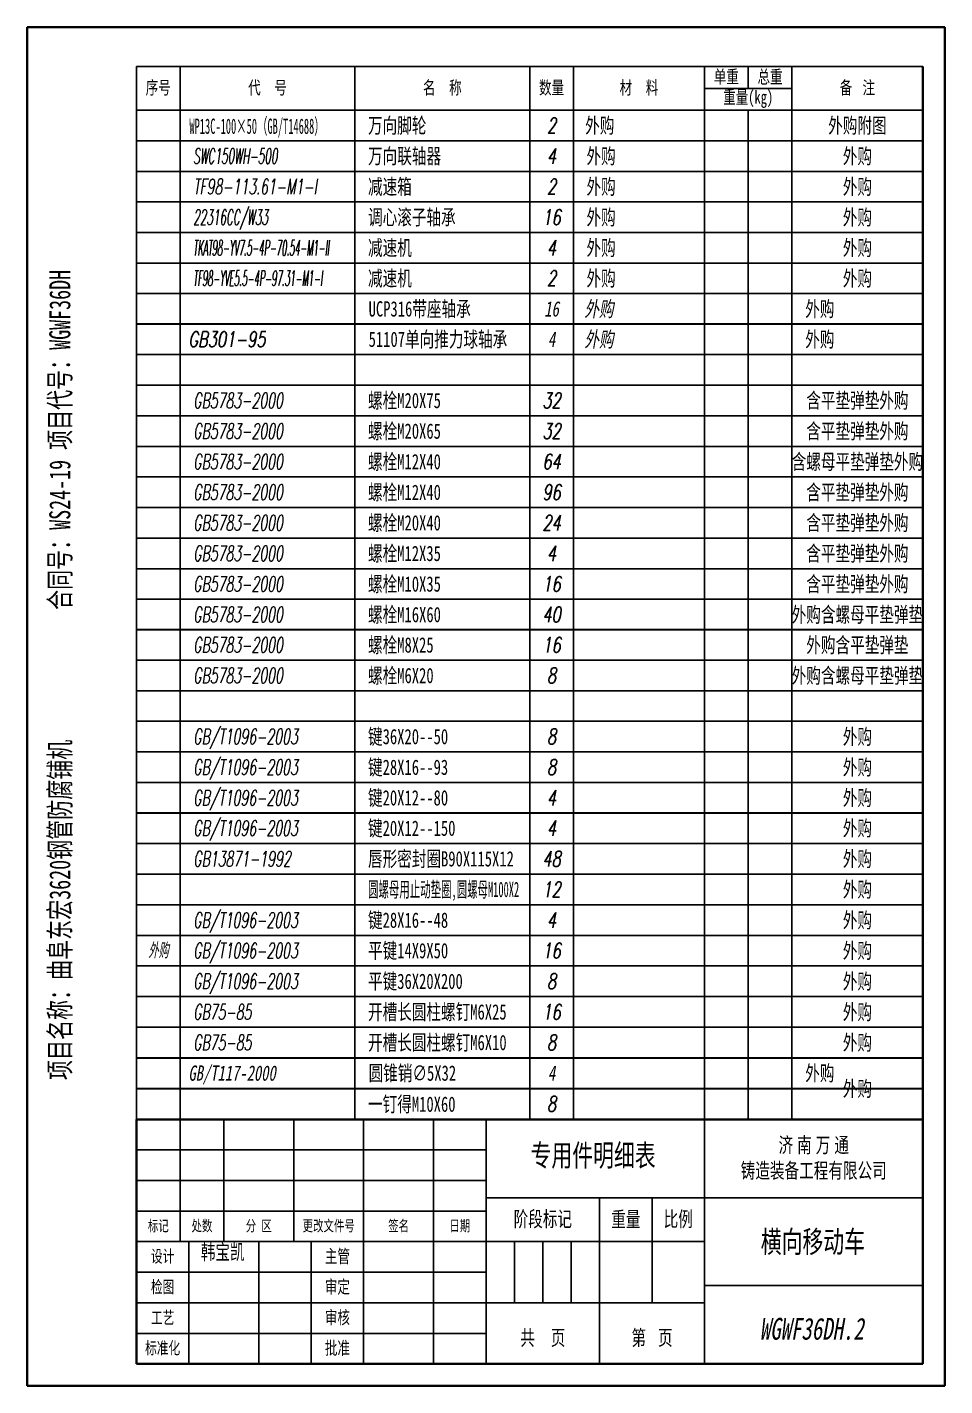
# Model space of a CAD drawing. Header units: millimetres. Extents: x 41246 to 169465, y -141938 to 36614.
# Drawn here: x 164215 to 169465, y -141938 to -134163 of the extents above; entities that cross this region are included whole.
import ezdxf
from ezdxf.enums import TextEntityAlignment as Align

# ---------------------------------------------------------------- set-up
doc = ezdxf.new("R2010")
doc.units = ezdxf.units.MM
for name, color, linetype, lineweight in [('$TD_AUDIT_GENERATED_(2C4)', 7, 'Continuous', 40), ('S', 7, 'Continuous', 35), ('T', 3, 'Continuous', 20)]:
    doc.layers.add(name, color=color, linetype=linetype, lineweight=lineweight)
for name, color, linetype in [('$TD_AUDIT_GENERATED_(2C5)', 4, 'Continuous'), ('$TD_AUDIT_GENERATED_(2C6)', 3, 'Continuous'), ('$TD_AUDIT_GENERATED_(800E)', 3, 'Continuous')]:
    doc.layers.add(name, color=color, linetype=linetype)
doc.styles.add('$TD_AUDIT_GENERATED_(2C7)', font='italic.shx', dxfattribs={"width": 0.7, "bigfont": 'AllInOneBig.shx'})
doc.styles.add('$TD_AUDIT_GENERATED_(2C8)', font='', dxfattribs={"width": 0.7})
doc.styles.get('$TD_AUDIT_GENERATED_(2C8)').set_extended_font_data('SimSun')

# ---------------------------------------------------------------- blocks, each defined once
blk = doc.blocks.new('$TD_AUDIT_GENERATED_(327CF)')
for p, q in [((0, 10), (180, 10)), ((0, 10), (0, 0)), ((10, 10), (10, 0)), ((50, 0), (50, 10)), ((90, 0), (90, 10)), ((100, 0), (100, 10)), ((130, 0), (130, 10)), ((140, 5), (140, 10)), ((150, 0), (150, 10)), ((180, 10), (180, 0)), ((130, 5), (150, 5)), ((0, 0), (180, 0))]:
    blk.add_line(p, q)
at = {"char_height": 3, "attachment_point": 5, "style": '$TD_AUDIT_GENERATED_(2C8)'}
for s, insert in [('{\\f\uffbfﾬￌﾣﾤ_GB2312|b0|i0|c134|p49;单重}', (135, 7.5)), ('{\\f\uffbfﾬￌﾣﾤ_GB2312|b0|i0|c134|p49;总重}', (145, 7.5)), ('{\\f\uffbfﾬￌﾣﾤ_GB2312|b0|i0|c134|p49;序号}', (5, 5)), ('{\\f\uffbfﾬￌﾣﾤ_GB2312|b0|i0|c134|p49;代    号}', (30, 5)), ('{\\f\uffbfﾬￌﾣﾤ_GB2312|b0|i0|c134|p49;名    称}', (70, 5)), ('{\\f\uffbfﾬￌﾣﾤ_GB2312|b0|i0|c134|p49;数量}', (95, 5)), ('{\\f\uffbfﾬￌﾣﾤ_GB2312|b0|i0|c134|p49;材    料}', (115, 5)), ('{\\f\uffbfﾬￌﾣﾤ_GB2312|b0|i0|c134|p49;备   注}', (165, 5)), ('{\\f\uffbfﾬￌﾣﾤ_GB2312|b0|i0|c134|p49;重量}(kg)', (140, 2.5))]:
    blk.add_mtext(s, dxfattribs=dict(at, insert=insert))
blk = doc.blocks.new('$TD_AUDIT_GENERATED_(27F)')
at = {"layer": '$TD_AUDIT_GENERATED_(2C4)'}
for p, q in [((0, 56), (-180, 56)), ((-180, 56), (-180, 0))]:
    blk.add_line(p, q, dxfattribs=at)
at = {"layer": '$TD_AUDIT_GENERATED_(2C5)'}
for p, q in [((-170, 56), (-170, 28)), ((-160, 56), (-160, 28)), ((-144, 56), (-144, 28)), ((-128, 56), (-128, 0)), ((-112, 0), (-112, 56)), ((-100, 56), (-100, 0)), ((-50, 0), (-50, 56)), ((-180, 49), (-100, 49)), ((-180, 42), (-100, 42)), ((-100, 38), (-50, 38)), ((-74, 38), (-74, 0)), ((-62, 38), (-62, 14)), ((-50, 38), (0, 38)), ((-180, 35), (-100, 35)), ((-180, 28), (-100, 28)), ((-168, 0), (-168, 28)), ((-152, 28), (-152, 0)), ((-140, 0), (-140, 28)), ((-50, 28), (-100, 28)), ((-93.5, 28), (-93.5, 14)), ((-87, 28), (-87, 14)), ((-80.5, 28), (-80.5, 14)), ((-180, 21), (-100, 21)), ((0, 18), (-50, 18)), ((-180, 14), (-100, 14)), ((-50, 14), (-100, 14)), ((-180, 7), (-100, 7)), ((-50, 0), (-50, 9))]:
    blk.add_line(p, q, dxfattribs=at)
at = {"layer": '$TD_AUDIT_GENERATED_(2C5)', "attachment_point": 5, "style": '$TD_AUDIT_GENERATED_(2C8)'}
for s, insert, char_height, width in [('{\\f\uffbfﾬￌﾣﾤ_GB2312|b0|i0|c134|p49;济 南 万 通\\P铸造装备工程有限公司}', (-25, 47), 3.5, 50), ('{\\f\uffbfﾬￌﾣﾤ_GB2312|b0|i0|c134|p49;阶段标记}', (-87, 33), 3.5, 26), ('{\\f\uffbfﾬￌﾣﾤ_GB2312|b0|i0|c134|p49;重量}', (-68, 33), 3.5, 12), ('比例', (-56, 33), 3.5, 12), ('{\\f\uffbfﾬￌﾣﾤ_GB2312|b0|i0|c134|p49;标记}', (-175, 31.5), 2.5, 15), ('处数', (-165, 31.5), 2.5, 15), ('分 区', (-152, 31.5), 2.5, 15), ('{\\f\uffbfﾬￌﾣﾤ_GB2312|b0|i0|c134|p49;签名}', (-120, 31.5), 2.5, 15), ('{\\f\uffbfﾬￌﾣﾤ_GB2312|b0|i0|c134|p49;日期}', (-106, 31.5), 2.5, 15), ('{\\f\uffbfﾬￌﾣﾤ_GB2312|b0|i0|c134|p49;设计}', (-174, 24.5), 2.8, 10), ('{\\f\uffbfﾬￌﾣﾤ_GB2312|b0|i0|c134|p49;主管}', (-134, 24.5), 3, 10), ('{\\f\uffbfﾬￌﾣﾤ_GB2312|b0|i0|c134|p49;检图}', (-174, 17.5), 2.8, 10), ('{\\f\uffbfﾬￌﾣﾤ_GB2312|b0|i0|c134|p49;审定}', (-134, 17.5), 3, 10), ('{\\f\uffbfﾬￌﾣﾤ_GB2312|b0|i0|c134|p49;审核}', (-134, 10.5), 3, 10), ('{\\f\uffbfﾬￌﾣﾤ_GB2312|b0|i0|c134|p49;工艺}', (-174, 10.5), 2.8, 10), ('{\\f\uffbfﾬￌﾣﾤ_GB2312|b0|i0|c134|p49;共    页}', (-87, 5.82), 3.5, 26), ('{\\f\uffbfﾬￌﾣﾤ_GB2312|b0|i0|c134|p49;第   页}', (-62, 5.82), 3.5, 24), ('{\\fￋￎￌﾣﾤ|b0|i0|c134|p2;标准化}', (-174, 3.5), 2.8, 10), ('{\\f\uffbfﾬￌﾣﾤ_GB2312|b0|i0|c134|p49;批准}', (-134, 3.5), 3, 10)]:
    blk.add_mtext(s, dxfattribs=dict(at, insert=insert, char_height=char_height, width=width))
at = {"layer": '$TD_AUDIT_GENERATED_(2C5)', "insert": (-136, 31.5), "char_height": 2.5, "width": 15, "attachment_point": 5, "line_spacing_factor": 0.8, "style": '$TD_AUDIT_GENERATED_(2C8)'}
blk.add_mtext('{\\fￋￎￌﾣﾤ|b0|i0|c134|p2;更改文件号}', dxfattribs=at)
at = {"layer": '$TD_AUDIT_GENERATED_(2C5)', "style": '$TD_AUDIT_GENERATED_(2C8)', "width": 0.8, "flags": 8}
for tag, height, p in [('Q', 5, (-75.13, 47.19)), ('名称', 5, (-25.19, 28)), ('姓名', 3, (-159.93, 24.36)), ('DATA', 3, (-146.06, 24.09)), ('KG', 3.5, (-68.19, 21.34)), ('Y', 3.5, (-55.74, 20.78)), ('姓名', 3, (-159.93, 17.36)), ('DATA', 3, (-146.06, 17.09)), ('姓名', 3, (-119.93, 10.36)), ('DATA', 3, (-106.06, 10.09)), ('N', 7, (-25.47, 8.06)), ('Z', 3.5, (-87.28, 5.59)), ('X', 3.5, (-62.27, 5.8)), ('姓名', 3, (-119.93, 3.36)), ('DATA', 3, (-106.06, 3.09))]:
    blk.add_attdef(tag, text='', height=height, dxfattribs=at).set_placement(p, align=Align.MIDDLE_CENTER)
at = {"insert": (-165.27, 27.41), "char_height": 3.5, "width": 10.6759, "attachment_point": 1, "style": '$TD_AUDIT_GENERATED_(2C8)'}
blk.add_mtext('韩宝凯', dxfattribs=at)
blk = doc.blocks.new('$TD_AUDIT_GENERATED_(327E7)')
for p, q in [((0, 7), (180, 7)), ((0, 0), (0, 7)), ((10, 0), (10, 7)), ((50, 0), (50, 7)), ((90, 0), (90, 7)), ((100, 0), (100, 7)), ((130, 0), (130, 7)), ((140, 0), (140, 7)), ((150, 0), (150, 7)), ((180, 0), (180, 7)), ((0, 0), (180, 0))]:
    blk.add_line(p, q)
at = {"width": 0.7, "flags": 8}
for tag, style, p in [('1', '$TD_AUDIT_GENERATED_(2C7)', (5, 3.5)), ('4', '$TD_AUDIT_GENERATED_(2C7)', (95, 3.5)), ('6', '$TD_AUDIT_GENERATED_(2C7)', (135, 3.5)), ('7', '$TD_AUDIT_GENERATED_(2C7)', (145, 3.5)), ('8', '$TD_AUDIT_GENERATED_(2C8)', (165, 3.5))]:
    blk.add_attdef(tag, text='', height=3.5, dxfattribs=dict(at, style=style)).set_placement(p, align=Align.MIDDLE_CENTER)
at = {"color": 141, "flags": 8}
for tag, style, width, p in [('2', '$TD_AUDIT_GENERATED_(2C7)', 0.6, (13, 3.5)), ('3', '$TD_AUDIT_GENERATED_(2C8)', 0.7, (53, 3.5)), ('5', '$TD_AUDIT_GENERATED_(2C7)', 0.7, (103, 3.5))]:
    blk.add_attdef(tag, text='', height=3.5, dxfattribs=dict(at, style=style, width=width)).set_placement(p, align=Align.MIDDLE_LEFT)

msp = doc.modelspace()

# ---------------------------------------------------------------- linework, layer by layer
at = {"layer": '$TD_AUDIT_GENERATED_(2C4)'}
for p, q in [((169464.7, -134162.9), (164214.7, -134162.9)), ((164214.7, -134162.9), (164214.7, -141937.9)), ((169464.7, -134162.9), (169464.7, -141937.9)), ((169464.7, -134162.9), (169464.7, -141937.9)), ((169464.7, -134162.9), (169464.7, -141937.9)), ((169339.7, -134387.9), (169339.7, -141812.9)), ((169339.7, -141812.9), (164839.7, -141812.9)), ((169464.7, -141937.9), (164214.7, -141937.9))]:
    msp.add_line(p, q, dxfattribs=at)
at = {"layer": '$TD_AUDIT_GENERATED_(2C5)'}
for p, q in [((164839.7, -138312.9), (164839.7, -138837.9)), ((164839.7, -138312.9), (164839.7, -138837.9)), ((164839.7, -139012.9), (164839.7, -139362.9)), ((164839.7, -139012.9), (164839.7, -139362.9)), ((164839.7, -139712.9), (164839.7, -140237.9)), ((164839.7, -139712.9), (164839.7, -140237.9))]:
    msp.add_line(p, q, dxfattribs=at)
at = {"layer": '$TD_AUDIT_GENERATED_(2C6)'}
for p, q in [((164839.7, -140412.9), (164839.7, -134637.9)), ((169339.7, -140237.9), (169339.7, -139712.9))]:
    msp.add_line(p, q, dxfattribs=at)
at = {"layer": 'S'}
msp.add_line((169339.7, -138312.9), (169339.7, -139362.9), dxfattribs=at)

# ---------------------------------------------------------------- block references
at = {"layer": '$TD_AUDIT_GENERATED_(2C5)', "xscale": 25, "yscale": 25, "zscale": 25}
for p in [(164839.7, -135862.5), (164839.7, -136036.4), (164839.7, -136211.4), (164839.7, -136211.4), (164839.7, -137786.1), (164839.7, -137961.1), (164839.7, -138135), (164839.7, -138135), (164839.7, -140235.7), (164839.7, -140235.7), (164839.7, -140237.2), (164839.7, -140237.2), (164839.7, -140412.2), (164839.7, -140412.2), (164839.7, -140412.5), (164839.7, -140412.5)]:
    msp.add_blockref('$TD_AUDIT_GENERATED_(327E7)', p, dxfattribs=at)
at = {"layer": '$TD_AUDIT_GENERATED_(2C5)'}
ref = msp.add_blockref('$TD_AUDIT_GENERATED_(327E7)', (164839.7, -140237.2), dxfattribs=dict(at, xscale=-24.99987543319667, yscale=24.99987543319667, zscale=24.99987543319667, rotation=180))
ref.add_attrib('3', '一钉得M10X60', dxfattribs={"layer": '0', "color": 141, "height": 87.5, "style": '$TD_AUDIT_GENERATED_(2C8)', "width": 0.7, "flags": 8}).set_placement((166164.7, -140326.1), align=Align.MIDDLE_LEFT)
ref.add_attrib('4', '8', dxfattribs={"layer": '0', "height": 87.5, "style": '$TD_AUDIT_GENERATED_(2C7)', "width": 0.7, "flags": 8}).set_placement((167214.7, -140324.7), align=Align.MIDDLE_CENTER)
ref.add_attrib('8', '外购', dxfattribs={"layer": '0', "height": 87.5, "style": '$TD_AUDIT_GENERATED_(2C8)', "width": 0.7, "flags": 8}).set_placement((168964.7, -140237.2), align=Align.MIDDLE_CENTER)
at = {"layer": '$TD_AUDIT_GENERATED_(2C6)', "xscale": 25, "yscale": 25, "zscale": 25}
msp.add_blockref('$TD_AUDIT_GENERATED_(327CF)', (164839.7, -134637.9), dxfattribs=at)
at = {"layer": '$TD_AUDIT_GENERATED_(2C6)'}
ref = msp.add_blockref('$TD_AUDIT_GENERATED_(327E7)', (164839.7, -134987.9), dxfattribs=dict(at, xscale=25, yscale=25, zscale=25))
ref.add_attrib('2', 'SWC150WH-500', dxfattribs={"layer": '0', "color": 141, "height": 87.5, "style": '$TD_AUDIT_GENERATED_(2C7)', "width": 0.5, "flags": 8}).set_placement((165164.7, -134900.4), align=Align.MIDDLE_LEFT)
ref.add_attrib('3', '万向联轴器', dxfattribs={"layer": '0', "color": 141, "height": 87.5, "style": '$TD_AUDIT_GENERATED_(2C8)', "width": 0.7, "flags": 8}).set_placement((166164.7, -134900.4), align=Align.MIDDLE_LEFT)
ref.add_attrib('4', '4', dxfattribs={"layer": '0', "height": 87.5, "style": '$TD_AUDIT_GENERATED_(2C7)', "width": 0.7, "flags": 8}).set_placement((167214.7, -134900.4), align=Align.MIDDLE_CENTER)
ref.add_attrib('5', '外购', dxfattribs={"layer": '0', "color": 141, "height": 87.5, "style": '$TD_AUDIT_GENERATED_(2C8)', "width": 0.7, "flags": 8}).set_placement((167414.7, -134900.4), align=Align.MIDDLE_LEFT)
ref.add_attrib('8', '外购', dxfattribs={"layer": '0', "height": 87.5, "style": '$TD_AUDIT_GENERATED_(2C8)', "width": 0.7, "flags": 8}).set_placement((168964.7, -134900.4), align=Align.MIDDLE_CENTER)
ref = msp.add_blockref('$TD_AUDIT_GENERATED_(327E7)', (164839.7, -135162.9), dxfattribs=dict(at, xscale=25, yscale=25, zscale=25))
ref.add_attrib('2', 'TF98-113.61-M1-I', dxfattribs={"layer": '0', "color": 141, "height": 87.5, "style": '$TD_AUDIT_GENERATED_(2C7)', "width": 0.6, "flags": 8}).set_placement((165164.7, -135075.4), align=Align.MIDDLE_LEFT)
ref.add_attrib('3', '减速箱', dxfattribs={"layer": '0', "color": 141, "height": 87.5, "style": '$TD_AUDIT_GENERATED_(2C8)', "width": 0.7, "flags": 8}).set_placement((166164.7, -135075.4), align=Align.MIDDLE_LEFT)
ref.add_attrib('4', '2', dxfattribs={"layer": '0', "height": 87.5, "style": '$TD_AUDIT_GENERATED_(2C7)', "width": 0.7, "flags": 8}).set_placement((167214.7, -135075.4), align=Align.MIDDLE_CENTER)
ref.add_attrib('5', '外购', dxfattribs={"layer": '0', "color": 141, "height": 87.5, "style": '$TD_AUDIT_GENERATED_(2C8)', "width": 0.7, "flags": 8}).set_placement((167414.7, -135075.4), align=Align.MIDDLE_LEFT)
ref.add_attrib('8', '外购', dxfattribs={"layer": '0', "height": 87.5, "style": '$TD_AUDIT_GENERATED_(2C8)', "width": 0.7, "flags": 8}).set_placement((168964.7, -135075.4), align=Align.MIDDLE_CENTER)
ref = msp.add_blockref('$TD_AUDIT_GENERATED_(327E7)', (164839.7, -135337.9), dxfattribs=dict(at, xscale=25, yscale=25, zscale=25))
ref.add_attrib('2', '22316CC/W33', dxfattribs={"layer": '0', "color": 141, "height": 87.5, "style": '$TD_AUDIT_GENERATED_(2C7)', "width": 0.5, "flags": 8}).set_placement((165164.7, -135250.4), align=Align.MIDDLE_LEFT)
ref.add_attrib('3', '调心滚子轴承', dxfattribs={"layer": '0', "color": 141, "height": 87.5, "style": '$TD_AUDIT_GENERATED_(2C8)', "width": 0.7, "flags": 8}).set_placement((166164.7, -135250.4), align=Align.MIDDLE_LEFT)
ref.add_attrib('4', '16', dxfattribs={"layer": '0', "height": 87.5, "style": '$TD_AUDIT_GENERATED_(2C7)', "width": 0.7, "flags": 8}).set_placement((167214.7, -135250.4), align=Align.MIDDLE_CENTER)
ref.add_attrib('5', '外购', dxfattribs={"layer": '0', "color": 141, "height": 87.5, "style": '$TD_AUDIT_GENERATED_(2C8)', "width": 0.7, "flags": 8}).set_placement((167414.7, -135250.4), align=Align.MIDDLE_LEFT)
ref.add_attrib('8', '外购', dxfattribs={"layer": '0', "height": 87.5, "style": '$TD_AUDIT_GENERATED_(2C8)', "width": 0.7, "flags": 8}).set_placement((168964.7, -135250.4), align=Align.MIDDLE_CENTER)
ref = msp.add_blockref('$TD_AUDIT_GENERATED_(327E7)', (164839.7, -135512.9), dxfattribs=dict(at, xscale=25, yscale=25, zscale=25))
ref.add_attrib('2', 'TKAT98-YV7.5-4P-70.54-M1-II', dxfattribs={"layer": '0', "color": 141, "height": 87.5, "style": '$TD_AUDIT_GENERATED_(2C7)', "width": 0.4, "flags": 8}).set_placement((165164.7, -135425.4), align=Align.MIDDLE_LEFT)
ref.add_attrib('3', '减速机', dxfattribs={"layer": '0', "color": 141, "height": 87.5, "style": '$TD_AUDIT_GENERATED_(2C8)', "width": 0.7, "flags": 8}).set_placement((166164.7, -135425.4), align=Align.MIDDLE_LEFT)
ref.add_attrib('4', '4', dxfattribs={"layer": '0', "height": 87.5, "style": '$TD_AUDIT_GENERATED_(2C7)', "width": 0.7, "flags": 8}).set_placement((167214.7, -135425.4), align=Align.MIDDLE_CENTER)
ref.add_attrib('5', '外购', dxfattribs={"layer": '0', "color": 141, "height": 87.5, "style": '$TD_AUDIT_GENERATED_(2C8)', "width": 0.7, "flags": 8}).set_placement((167414.7, -135425.4), align=Align.MIDDLE_LEFT)
ref.add_attrib('8', '外购', dxfattribs={"layer": '0', "height": 87.5, "style": '$TD_AUDIT_GENERATED_(2C8)', "width": 0.7, "flags": 8}).set_placement((168964.7, -135425.4), align=Align.MIDDLE_CENTER)
ref = msp.add_blockref('$TD_AUDIT_GENERATED_(327E7)', (164839.7, -135687.5), dxfattribs=dict(at, xscale=25, yscale=25, zscale=25))
ref.add_attrib('2', 'TF98-YVE5.5-4P-97.31-M1-I  ', dxfattribs={"layer": '0', "color": 141, "height": 87.5, "style": '$TD_AUDIT_GENERATED_(2C7)', "width": 0.4, "flags": 8}).set_placement((165164.7, -135600), align=Align.MIDDLE_LEFT)
ref.add_attrib('3', '减速机', dxfattribs={"layer": '0', "color": 141, "height": 87.5, "style": '$TD_AUDIT_GENERATED_(2C8)', "width": 0.7, "flags": 8}).set_placement((166164.7, -135600), align=Align.MIDDLE_LEFT)
ref.add_attrib('4', '2', dxfattribs={"layer": '0', "height": 87.5, "style": '$TD_AUDIT_GENERATED_(2C7)', "width": 0.7, "flags": 8}).set_placement((167214.7, -135600), align=Align.MIDDLE_CENTER)
ref.add_attrib('5', '外购', dxfattribs={"layer": '0', "color": 141, "height": 87.5, "style": '$TD_AUDIT_GENERATED_(2C8)', "width": 0.7, "flags": 8}).set_placement((167414.7, -135600), align=Align.MIDDLE_LEFT)
ref.add_attrib('8', '外购', dxfattribs={"layer": '0', "height": 87.5, "style": '$TD_AUDIT_GENERATED_(2C8)', "width": 0.7, "flags": 8}).set_placement((168964.7, -135600), align=Align.MIDDLE_CENTER)
at = {"layer": '$TD_AUDIT_GENERATED_(2C6)', "xscale": 25, "yscale": 25, "zscale": 25}
for p, values in [((164839.7, -136386.8), {'2': 'GB5783-2000', '3': '螺栓M20X75', '4': '32', '8': '含平垫弹垫外购'}), ((164839.7, -136561.8), {'2': 'GB5783-2000', '3': '螺栓M20X65', '4': '32', '8': '含平垫弹垫外购'}), ((164839.7, -136736.8), {'2': 'GB5783-2000', '3': '螺栓M12X40', '4': '64', '8': '含螺母平垫弹垫外购'}), ((164839.7, -136911.8), {'2': 'GB5783-2000', '3': '螺栓M12X40', '4': '96', '8': '含平垫弹垫外购'}), ((164839.7, -137086.8), {'2': 'GB5783-2000', '3': '螺栓M20X40', '4': '24', '8': '含平垫弹垫外购'}), ((164839.7, -137261.8), {'2': 'GB5783-2000', '3': '螺栓M12X35', '4': '4', '8': '含平垫弹垫外购'}), ((164839.7, -137436.8), {'2': 'GB5783-2000', '3': '螺栓M10X35', '4': '16', '8': '含平垫弹垫外购'}), ((164839.7, -137611.8), {'2': 'GB5783-2000', '3': '螺栓M16X60', '4': '40', '8': '外购含螺母平垫弹垫'}), ((164839.7, -137785.7), {'2': 'GB5783-2000', '3': '螺栓M8X25', '4': '16', '8': '外购含平垫弹垫'}), ((164839.7, -137960.7), {'2': 'GB5783-2000', '3': '螺栓M6X20', '4': '8', '8': '外购含螺母平垫弹垫'}), ((164839.7, -138310), {'2': 'GB/T1096-2003', '3': '键36X20--50', '4': '8', '8': '外购'}), ((164839.7, -138485.4), {'2': 'GB/T1096-2003', '3': '键28X16--93', '4': '8', '8': '外购'}), ((164839.7, -138660.4), {'2': 'GB/T1096-2003', '3': '键20X12--80', '4': '4', '8': '外购'}), ((164839.7, -138834.3), {'2': 'GB/T1096-2003', '3': '键20X12--150', '4': '4', '8': '外购'}), ((164839.7, -139009.6), {'2': 'GB13871-1992', '3': '唇形密封圈B90X115X12', '4': '48', '8': '外购'}), ((164839.7, -139360.4), {'2': 'GB/T1096-2003', '3': '键28X16--48', '4': '4', '8': '外购'}), ((164839.7, -139535), {'1': '外购', '2': 'GB/T1096-2003', '3': '平键14X9X50', '4': '16', '8': '外购'}), ((164839.7, -139710.4), {'2': 'GB/T1096-2003', '3': '平键36X20X200', '4': '8', '8': '外购'}), ((164839.7, -139885.7), {'2': 'GB75-85', '3': '开槽长圆柱螺钉M6X25', '4': '16', '8': '外购'}), ((164839.7, -140060.7), {'2': 'GB75-85', '3': '开槽长圆柱螺钉M6X10', '4': '8', '8': '外购'})]:
    msp.add_blockref('$TD_AUDIT_GENERATED_(327E7)', p, dxfattribs=at).add_auto_attribs(values)
at = {"layer": '$TD_AUDIT_GENERATED_(2C6)'}
ref = msp.add_blockref('$TD_AUDIT_GENERATED_(327E7)', (164839.7, -139184.6), dxfattribs=dict(at, xscale=25, yscale=25, zscale=25))
ref.add_attrib('3', '圆螺母用止动垫圈,圆螺母M100X2', dxfattribs={"layer": '0', "color": 141, "height": 87.5, "style": '$TD_AUDIT_GENERATED_(2C8)', "width": 0.5, "flags": 8}).set_placement((166164.7, -139097.1), align=Align.MIDDLE_LEFT)
ref.add_attrib('4', '12', dxfattribs={"layer": '0', "height": 87.5, "style": '$TD_AUDIT_GENERATED_(2C7)', "width": 0.7, "flags": 8}).set_placement((167214.7, -139097.1), align=Align.MIDDLE_CENTER)
ref.add_attrib('8', '外购', dxfattribs={"layer": '0', "height": 87.5, "style": '$TD_AUDIT_GENERATED_(2C8)', "width": 0.7, "flags": 8}).set_placement((168964.7, -139097.1), align=Align.MIDDLE_CENTER)
ref = msp.add_blockref('$TD_AUDIT_GENERATED_(27F)', (169339.7, -141812.9), dxfattribs=dict(at, xscale=25, yscale=25, zscale=25))
ref.add_attrib('名称', '横向移动车', dxfattribs={"layer": '$TD_AUDIT_GENERATED_(2C5)', "height": 125, "style": '$TD_AUDIT_GENERATED_(2C8)', "oblique": 0.17453, "width": 0.7, "flags": 8}).set_placement((168709.8, -141112.9), align=Align.MIDDLE_CENTER)
ref.add_attrib('N', 'WGWF36DH.2', dxfattribs={"layer": '$TD_AUDIT_GENERATED_(2C5)', "height": 125, "style": '$TD_AUDIT_GENERATED_(2C8)', "oblique": 10, "width": 0.7, "flags": 8}).set_placement((168702.9, -141611.4), align=Align.MIDDLE_CENTER)
ref.add_attrib('材料', '专用件明细表', dxfattribs={"layer": '$TD_AUDIT_GENERATED_(2C5)', "height": 125, "style": '$TD_AUDIT_GENERATED_(2C8)', "oblique": 0.17453, "width": 0.7, "flags": 8}).set_placement((167452.3, -140618.8), align=Align.MIDDLE_CENTER)
at = {"layer": '$TD_AUDIT_GENERATED_(800E)'}
ref = msp.add_blockref('$TD_AUDIT_GENERATED_(327E7)', (164839.7, -134812.9), dxfattribs=dict(at, xscale=24.99987500061979, yscale=24.99987500061979, zscale=24.99987500061979))
ref.add_attrib('2', 'WP13C-100×50（GB/T14688）', dxfattribs={"layer": '0', "color": 141, "height": 87.5, "style": '$TD_AUDIT_GENERATED_(2C8)', "width": 0.5, "flags": 8}).set_placement((165142.8, -134729.6), align=Align.MIDDLE_LEFT)
ref.add_attrib('3', '万向脚轮', dxfattribs={"layer": '0', "color": 141, "height": 87.5, "style": '$TD_AUDIT_GENERATED_(2C8)', "width": 0.7, "flags": 8}).set_placement((166164.7, -134725.4), align=Align.MIDDLE_LEFT)
ref.add_attrib('4', '2', dxfattribs={"layer": '0', "height": 87.5, "style": '$TD_AUDIT_GENERATED_(2C7)', "width": 0.7, "flags": 8}).set_placement((167214.7, -134725.4), align=Align.MIDDLE_CENTER)
ref.add_attrib('5', '外购', dxfattribs={"layer": '0', "color": 141, "height": 87.5, "style": '$TD_AUDIT_GENERATED_(2C8)', "width": 0.7, "flags": 8}).set_placement((167407.2, -134725.4), align=Align.MIDDLE_LEFT)
ref.add_attrib('8', '外购附图', dxfattribs={"layer": '0', "height": 87.5, "style": '$TD_AUDIT_GENERATED_(2C8)', "width": 0.7, "flags": 8}).set_placement((168964.7, -134725.4), align=Align.MIDDLE_CENTER)
ref = msp.add_blockref('$TD_AUDIT_GENERATED_(327E7)', (164839.7, -135862.5), dxfattribs=dict(at, xscale=25, yscale=25, zscale=25))
ref.add_attrib('3', 'UCP316带座轴承', dxfattribs={"layer": '0', "color": 141, "height": 87.5, "style": '$TD_AUDIT_GENERATED_(2C8)', "width": 0.7, "flags": 8}).set_placement((166168.1, -135775), align=Align.MIDDLE_LEFT)
ref.add_attrib('4', '16', dxfattribs={"layer": '0', "height": 87.5, "style": '$TD_AUDIT_GENERATED_(2C8)', "oblique": 10, "width": 0.7, "flags": 8}).set_placement((167214.7, -135775), align=Align.MIDDLE_CENTER)
ref.add_attrib('5', '外购', dxfattribs={"layer": '0', "color": 141, "height": 87.5, "style": '$TD_AUDIT_GENERATED_(2C8)', "oblique": 10, "width": 0.7, "flags": 8}).set_placement((167402.8, -135775), align=Align.MIDDLE_LEFT)
ref.add_attrib('8', '外购', dxfattribs={"layer": '0', "height": 87.5, "style": '$TD_AUDIT_GENERATED_(2C8)', "width": 0.7, "flags": 8}).set_placement((168666.2, -135775), align=Align.MIDDLE_LEFT)
ref = msp.add_blockref('$TD_AUDIT_GENERATED_(327E7)', (164839.7, -136036.4), dxfattribs=dict(at, xscale=25, yscale=25, zscale=25))
ref.add_attrib('2', 'GB301-95', dxfattribs={"layer": '0', "color": 141, "height": 87.5, "style": '$TD_AUDIT_GENERATED_(2C7)', "width": 0.7, "flags": 8}).set_placement((165136.7, -135948.9), align=Align.MIDDLE_LEFT)
ref.add_attrib('3', '51107单向推力球轴承', dxfattribs={"layer": '0', "color": 141, "height": 87.5, "style": '$TD_AUDIT_GENERATED_(2C8)', "width": 0.7, "flags": 8}).set_placement((166168.1, -135948.9), align=Align.MIDDLE_LEFT)
ref.add_attrib('4', '4', dxfattribs={"layer": '0', "height": 87.5, "style": '$TD_AUDIT_GENERATED_(2C8)', "oblique": 10, "width": 0.7, "flags": 8}).set_placement((167214.7, -135948.9), align=Align.MIDDLE_CENTER)
ref.add_attrib('5', '外购', dxfattribs={"layer": '0', "color": 141, "height": 87.5, "style": '$TD_AUDIT_GENERATED_(2C8)', "oblique": 10, "width": 0.7, "flags": 8}).set_placement((167402.8, -135948.9), align=Align.MIDDLE_LEFT)
ref.add_attrib('8', '外购', dxfattribs={"layer": '0', "height": 87.5, "style": '$TD_AUDIT_GENERATED_(2C8)', "width": 0.7, "flags": 8}).set_placement((168666.2, -135948.9), align=Align.MIDDLE_LEFT)
ref = msp.add_blockref('$TD_AUDIT_GENERATED_(327E7)', (164839.7, -140235.7), dxfattribs=dict(at, xscale=25, yscale=25, zscale=25))
ref.add_attrib('2', 'GB/T117-2000', dxfattribs={"layer": '0', "color": 141, "height": 87.5, "style": '$TD_AUDIT_GENERATED_(2C8)', "oblique": 10, "width": 0.7, "flags": 8}).set_placement((165136.7, -140148.2), align=Align.MIDDLE_LEFT)
ref.add_attrib('3', '圆锥销∅5X32', dxfattribs={"layer": '0', "color": 141, "height": 87.5, "style": '$TD_AUDIT_GENERATED_(2C8)', "width": 0.7, "flags": 8}).set_placement((166168.1, -140148.2), align=Align.MIDDLE_LEFT)
ref.add_attrib('4', '4', dxfattribs={"layer": '0', "height": 87.5, "style": '$TD_AUDIT_GENERATED_(2C8)', "oblique": 10, "width": 0.7, "flags": 8}).set_placement((167214.7, -140148.2), align=Align.MIDDLE_CENTER)
ref.add_attrib('8', '外购', dxfattribs={"layer": '0', "height": 87.5, "style": '$TD_AUDIT_GENERATED_(2C8)', "width": 0.7, "flags": 8}).set_placement((168666.2, -140148.2), align=Align.MIDDLE_LEFT)
at = {"layer": 'T', "lineweight": -3, "xscale": 25, "yscale": 25, "zscale": 25}
msp.add_blockref('$TD_AUDIT_GENERATED_(327E7)', (164839.7, -138485.4), dxfattribs=at)

# ---------------------------------------------------------------- texts
at = {"layer": '$TD_AUDIT_GENERATED_(2C6)', "insert": (164341.4, -140187.9), "char_height": 178.078, "width": 7479.78, "attachment_point": 1, "rotation": 90, "style": '$TD_AUDIT_GENERATED_(2C8)'}
msp.add_mtext('{\\H0.6739x;项目名称：曲阜东宏3620钢管防腐铺机             合同号：WS24-19 项目代号：WGWF36DH}', dxfattribs=at)

doc.saveas('drawing.dxf')
